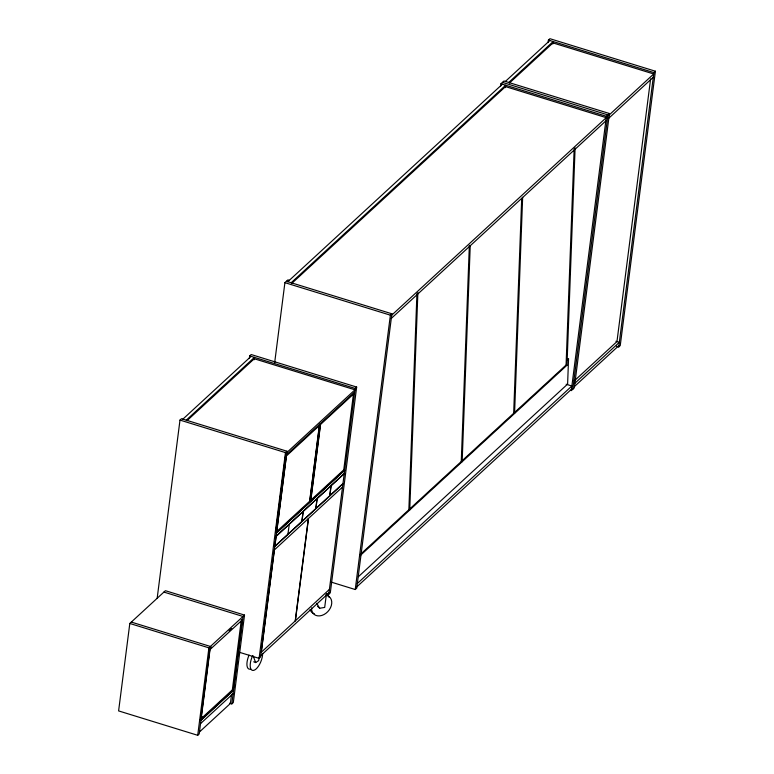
<?xml version="1.0" encoding="UTF-8"?>
<svg xmlns="http://www.w3.org/2000/svg" width="774" height="774" viewBox="0 0 774 774"><rect width="100%" height="100%" fill="white"/><g stroke="black" fill="none" stroke-linecap="round" stroke-linejoin="round"><path stroke-width="1.16" d="M416.944 293.588L408.866 509.776L409.746 509.969L417.873 292.582M469.354 245.348L461.275 461.527L462.155 461.72L470.234 245.542M521.715 198.308L513.675 413.277L514.565 413.471L522.644 197.293M360.007 554.745L566.084 365.038L574.163 148.85M360.007 555.761L566.974 365.231L575.101 147.844M229.52 703.208L231.813 703.914L233.313 702.531L244.516 615.078L165.413 590.697L129.809 623.467L118.606 710.909L197.718 735.3L199.218 733.916L210.422 646.464L131.319 622.083M157.161 598.331L179.994 420.089L181.493 418.705L286.961 451.223L260.606 656.981L259.106 658.364L239.611 652.356M197.718 735.3L208.912 647.848L244.516 615.078M199.915 719.772L200.785 720.043L209.793 649.744L242.591 619.722M249.373 358.323L249.683 355.924L251.182 354.54L356.659 387.058L330.295 592.816L328.795 594.2L326.502 593.494M254.124 359.784L254.433 357.385L186.244 420.166M231.571 694.336L230.4 703.479L199.576 731.865M200.785 718.969L232.345 689.915L241.198 620.806M274.635 362.929L284.909 282.655L287.918 279.888L289.321 280.323M200.785 720.043L233.226 690.185L242.233 619.887L241.353 619.616M231.813 703.914L243.007 616.462L163.904 592.081M259.116 657.31L258.69 660.619L255.652 662.573L253.688 661.818M259.106 658.364L285.461 452.606L286.961 451.223M275.708 532.493L285.548 455.673L319.488 424.433L320.368 424.703L310.529 501.523L276.589 532.764L275.708 532.493L309.648 501.252L319.488 424.433M261.302 652.105L274.393 549.908L342.524 487.039M276.589 532.764L286.428 455.944L354.56 393.076M309.803 501.107L343.743 469.866L344.623 470.137L310.684 501.378L309.803 501.107L319.643 424.287L353.583 393.047L354.463 393.318M295.233 620.864L308.333 518.667M295.397 620.719L308.487 518.522M310.684 501.378L320.523 424.558L319.643 424.287M326.396 594.161L324.693 607.426L319.691 608.248L317.534 606.294M343.743 469.866L353.583 393.047M328.795 594.2L355.15 388.442L356.659 387.058M331.166 582.096L355.237 589.527L390.386 315.173L391.886 313.789L286.419 281.272M391.886 313.789L356.746 588.143L355.237 589.527M500.643 86.175L500.952 83.776L503.961 81.009L609.428 113.526L574.289 387.871L571.28 390.638L606.419 116.294L609.428 113.526M505.393 87.636L505.703 85.237L291.159 282.742M548.108 42.483L548.418 40.084L549.917 38.7L655.394 71.218L620.245 345.562L618.745 346.946L616.452 346.239M552.859 43.944L553.158 41.544L508.702 82.47M572.779 389.254L607.929 114.91L502.452 82.392M650.615 78.9L616.965 341.586L574.279 380.876M618.745 346.946L653.885 72.601L655.394 71.218M287.822 281.707L502.355 84.211M505.364 81.444L549.821 40.519M291.875 283.294L505.519 86.611L606.245 117.667L391.712 315.163M509.418 83.031L552.984 42.918L653.711 73.975L609.254 114.9M182.896 419.131L251.086 356.359M186.95 420.717L254.249 358.759L354.976 389.815L286.786 452.587M391.296 318.424L605.829 120.928M608.838 118.161L653.295 77.236M276.492 533.005L344.682 470.234M276.066 536.266L344.256 473.495M289.157 524.366L276.125 536.363L274.857 546.309L287.88 534.312L289.312 524.221L303.098 511.537L301.821 521.482L288.044 534.166M344.159 473.736L331.127 485.733L329.859 495.679L342.882 483.682M274.751 546.55L342.94 483.779M209.793 648.67L211.544 647.054M229.075 630.916L231.707 628.488M566.791 360.142L568.561 358.507L567.613 384.098L358.391 576.698M261.196 652.347L329.337 589.478M260.78 655.607L328.969 592.836M201.288 718.33L203.03 716.734M200.95 720.371L233.545 690.369M200.534 723.632L233.129 693.63M357.336 583.509L571.87 386.013L566.152 384.243M574.879 383.246L619.335 342.321L615.901 341.257M356.92 586.769L571.454 389.274M574.463 386.507L618.919 345.572M566.084 365.038L566.974 365.231M548.418 40.084L653.885 72.601M500.952 83.776L606.419 116.294M284.909 282.655L390.386 315.173M249.683 355.924L355.15 388.442M179.994 420.089L285.461 452.606M285.548 455.673L286.428 455.944M309.648 501.252L310.529 501.523M129.809 623.467L208.912 647.848M208.912 649.473L209.793 649.744M232.345 689.915L233.226 690.185M316.711 603.314L319.691 608.248M253.214 656.023L255.652 662.573M262.638 653.449A11.639 4.934 -68.9 0 1 253.63 670.39A11.639 4.934 -68.9 0 1 252.682 655.675M250.553 669.075A11.639 4.934 -68.9 0 1 249.054 655.152M325.738 595.177A11.639 8.678 -48 0 1 331.32 605.597A11.639 8.678 -48 0 1 319.856 615.862A11.639 8.678 -48 0 1 311.554 607.871M326.26 594.239A11.639 8.678 -48 0 1 329.163 597.412M314.37 613.811A11.639 8.678 -48 0 1 310.064 609.535M303.253 511.391L301.976 521.337L315.763 508.653L317.03 498.708L303.253 511.391M317.195 498.562L315.918 508.508L329.695 495.824L330.972 485.878L317.195 498.562"/></g></svg>
